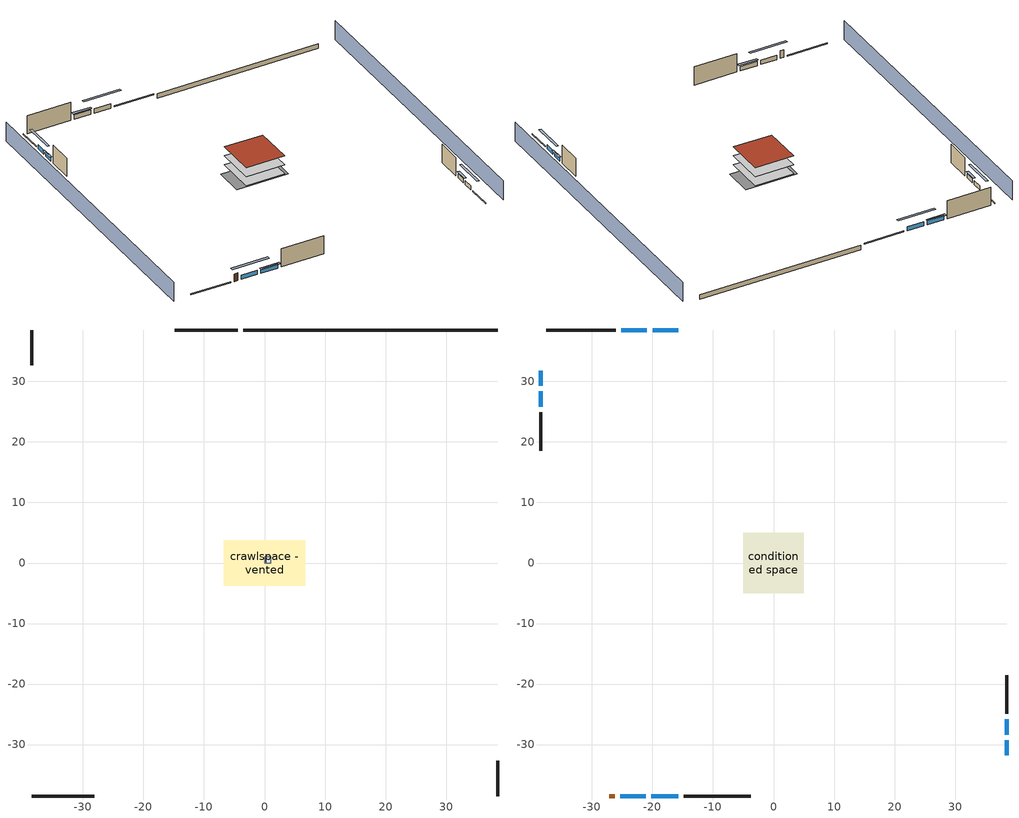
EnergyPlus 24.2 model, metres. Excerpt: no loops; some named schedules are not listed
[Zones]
crawlspace - vented
 floor foundation (Slab1 construction): -6.75,-3.75 -6.75,3.75 6.75,3.75 6.75,-3.75 z-0.91
 wall outside (RimJoist1 construction): -4.41,38.51 -14.8,38.51 z0.3:0.61
 wall outside (RimJoist2 construction): 38.51,-38.51 38.51,-32.72 z0.3:0.61
 wall outside (RimJoist3 construction): -38.51,-38.51 -28.11,-38.51 z0.3:0.61
 wall outside (RimJoist4 construction): -38.51,38.51 -38.51,32.72 z0.3:0.61
 wall foundation (FoundationWall1 construction): 38.51,38.51 -3.48,38.51 z-0.91:0.3
furnace airloop ret air zone
 floor adiabatic (AdiabaticConst): 0,0 0,1 1,1 1,0 z0
 wall adiabatic (AdiabaticConst): 0,1 0,0 1,0 1,1 0,1 z0:1
 ceiling adiabatic (AdiabaticConst): 1,0 1,1 0,1 0,0 z1
conditioned space
 floor to crawlspace - vented (Floor1 construction): -5.03,-5.03 -5.03,5.03 5.03,5.03 5.03,-5.03 z0.3
 floor adiabatic (AdiabaticFloorConstruction): -5.03,-5.03 -5.03,5.03 5.03,5.03 5.03,-5.03 z2.74
 wall outside (AdiabaticWallConstruction 1): -27.19,-38.51 -26.27,-38.51 z0.3:2.34
 wall outside (AdiabaticWallConstruction): -15.73,38.51 -19.99,38.51 / -20.92,38.51 -25.18,38.51 / -20.21,-38.51 -15.78,-38.51 z0.3:1.46; 38.51,-31.79 38.51,-29.29 / 38.51,-28.36 38.51,-25.86 / -38.51,31.79 -38.51,29.29 / -38.51,28.36 -38.51,25.86 z0.3:1.4; -25.34,-38.51 -21.14,-38.51 z0.3:1.43
 wall outside (Wall1 construction): -26.11,38.51 -37.58,38.51 z0.3:5.18
 wall outside (Wall2 construction): 38.51,-24.93 38.51,-18.56 z0.3:5.18
 wall outside (Wall3 construction): -14.85,-38.51 -3.76,-38.51 z0.3:5.18
 wall outside (Wall4 construction): -38.51,24.93 -38.51,18.56 z0.3:5.18
 window (WindowConstruction): -15.73,38.51 -19.99,38.51 z0.3:1.46
 window (WindowConstruction 1): -20.92,38.51 -25.18,38.51 z0.3:1.46
 window (WindowConstruction 2): 38.51,-31.79 38.51,-29.29 z0.3:1.4
 window (WindowConstruction 3): 38.51,-28.36 38.51,-25.86 z0.3:1.4
 window (WindowConstruction 4): -25.34,-38.51 -21.14,-38.51 z0.3:1.43
 window (WindowConstruction 5): -20.21,-38.51 -15.78,-38.51 z0.3:1.46
 window (WindowConstruction 6): -38.51,31.79 -38.51,29.29 z0.3:1.4
 window (WindowConstruction 7): -38.51,28.36 -38.51,25.86 z0.3:1.4
 door (Door): -27.19,-38.51 -26.27,-38.51 z0.3:2.34
 ceiling adiabatic (AdiabaticFloorConstruction): 5.03,-5.03 5.03,5.03 -5.03,5.03 -5.03,-5.03 z2.74
 roof outside (Roof1 construction): -5.03,5.03 -5.03,-5.03 5.03,-5.03 5.03,5.03 z5.18
shading: -43.08,38.51 -43.08,-38.51 / 43.08,-38.51 43.08,38.51 z0:5.18; -22.73,38.51 -12.99,38.51 -12.99,39.12 -22.73,39.12 z4.21; -25.48,38.51 -20.61,38.51 -20.61,39.12 -25.48,39.12 z1.77; 38.51,-26.55 38.51,-34.53 39.12,-34.53 39.12,-26.55 z4.15; 38.51,-25.56 38.51,-28.67 39.12,-28.67 39.12,-25.56 z1.71; -18.4,-38.51 -28.09,-38.51 -28.09,-39.12 -18.4,-39.12 z4.18; -15.47,-38.51 -20.52,-38.51 -20.52,-39.12 -15.47,-39.12 z1.77; -38.51,26.55 -38.51,34.53 -39.12,34.53 -39.12,26.55 z4.15; -38.51,25.56 -38.51,28.67 -39.12,28.67 -39.12,25.56 z1.71
[Building]
Building 1: Terrain=Suburbs
[Site:Location]
Portland Intl Arpt_OR: Latitude {deg}=45.59; Longitude {deg}=-122.6; Time Zone {hr}=-8; Elevation {m}=33; Keep Site Location Information=Yes
[Site:GroundTemperature:Shallow]
10.2558, 8.96328, 8.85977, 9.47314, 11.9355, 14.3863, 16.5111, 17.8571, 17.9714, 16.8767, 14.8061, 12.4304
[Site:WaterMainsTemperature]
Calculation Method=Schedule; Temperature Schedule=mains temperature schedule
[Material] Roughness=Rough; Thermal Absorptance=0.9
Name | Thickness {m} | Conductivity {W/m-K} | Density {kg/m3} | Specific Heat {J/kg-K} | Solar Absorptance | Visible Absorptance
asphalt or fiberglass shingles | 0.00635 | 0.162714 | 1121.4 | 1465.45 | 0.85 | 0.85
concrete 8.0 in. | 0.2032 | 1.803125 | 2242.8 | 837.4 | 0.7 | 0.7
door material | 0.04445 | 0.0612267 | 512.64 | 1214.23 | 0.7 | 0.7
floor covering | 0.0127 | 0.0433444 | 54.468 | 1339.84 | 0.6 | 0.6
floor rigid ins; wall rigid ins | 0.512978 | 0.029427 | 32.04 | 1214.23 | 0.7 | 0.7
floor stud and cavity | 0.1397 | 0.923637 | 92.3553 | 1139.71 | 0.7 | 0.7
floor stud and cavity 1 | 0.1397 | 1.75129 | 37.0049 | 1207.88 | 0.7 | 0.7
furniture material conditioned space 1 | 0.1524 | 0.115458 | 640.8 | 1214.23 | 0.6 | 0.6
gypsum board | 0.0127 | 0.160291 | 801 | 837.4 | 0.6 | 0.6
osb sheathing 0.5 in. | 0.0127 | 0.115458 | 512.64 | 1214.23 | 0.7 | 0.7
osb sheathing 0.75 in. | 0.01905 | 0.115458 | 512.64 | 1214.23 | 0.7 | 0.7
rim joist stud and cavity | 0.0508 | 0.178688 | 50.32683 | 1063.81 | 0.6 | 0.6
roof rigid ins | 0.103632 | 0.029427 | 32.04 | 1214.23 | 0.7 | 0.7
roof stud and cavity | 0.2032 | 0.161866 | 78.34581 | 1123.46 | 0.7 | 0.7
soil 0.5 in. | 0.0127 | 2.9427 | 1842.3 | 418.7 | 0.7 | 0.7
wall stud and cavity | 0.1397 | 0.550994 | 139.0536 | 1170.24 | 0.7 | 0.7
wall stud and cavity 1 | 0.0889 | 0.380278 | 52.3479 | 1209.89 | 0.7 | 0.7
wall stud and cavity 2 | 0.0889 | 0.391764 | 83.0341 | 1211.67 | 0.7 | 0.7
wood siding | 0.0254 | 0.102417 | 544.68 | 1172.36 | 0.85 | 0.85
wood siding 1; wood siding 2 | 0.0254 | 0.102417 | 544.68 | 1172.36 | 0.7 | 0.7
[Material:NoMass]
Adiabatic: Roughness=Rough; Thermal Resistance {m2-K/W}=176.1; Thermal Absorptance=0.9; Solar Absorptance=0.7; Visible Absorptance=0.7
[WindowMaterial:SimpleGlazingSystem]
WindowMaterial: U-Factor {W/m2-K}=2.15764; Solar Heat Gain Coefficient=0.44
[Construction]
AdiabaticConst: Adiabatic
AdiabaticFloorConstruction: floor stud and cavity 1, floor rigid ins, osb sheathing 0.75 in., floor covering
AdiabaticWallConstruction: wood siding 1, wall rigid ins, wall stud and cavity 1, gypsum board
AdiabaticWallConstruction 1: wood siding 2, wall rigid ins, wall stud and cavity 1, gypsum board
Door: door material
Floor1 construction: floor stud and cavity, osb sheathing 0.75 in., floor covering
FoundationWall1 construction: concrete 8.0 in.
furniture construction conditioned space 1: furniture material conditioned space 1
PartitionWallConstruction: gypsum board, wall stud and cavity 2, gypsum board
RimJoist1 construction; RimJoist2 construction; RimJoist3 construction; RimJoist4 construction: wood siding, rim joist stud and cavity
Roof1 construction: asphalt or fiberglass shingles, roof rigid ins, osb sheathing 0.75 in., roof stud and cavity, gypsum board
Slab1 construction: soil 0.5 in.
Wall1 construction; Wall2 construction; Wall3 construction; Wall4 construction: wood siding, osb sheathing 0.5 in., wall stud and cavity, gypsum board
WindowConstruction; WindowConstruction 1; WindowConstruction 2; WindowConstruction 3; WindowConstruction 4; WindowConstruction 5; WindowConstruction 6; WindowConstruction 7: WindowMaterial
[Zone] Multiplier=1
Name | Volume {m3} | Part of Total Floor Area
conditioned space | 493.619 | Yes
crawlspace - vented | 123.405 | Yes
furnace airloop ret air zone | 1 | No
[Space]
Name | Zone | Volume {m3} | Space Type
conditioned space 1 | conditioned space | 493.619
crawlspace - vented 1 | crawlspace - vented | 123.405
furnace airloop ret air space | furnace airloop ret air zone |  | Plenum Space Type
[SurfaceProperty:IncidentSolarMultiplier] Incident Solar Multiplier=1; Incident Solar Multiplier Schedule=trans schedule winter=0.85 summer=0.7
Window1; Window2; Window3; Window4; Window5; Window6; Window7; Window8
[InternalMass] Zone or ZoneList=conditioned space; Space or SpaceList=conditioned space 1
Name | Construction | Surface Area {m2}
furniture mass conditioned space 1 | furniture construction conditioned space 1 | 80.97429
partition wall mass | PartitionWallConstruction | 202.436
[Lights]
interior lighting: Zone or ZoneList or Space or SpaceList=conditioned space 1; Schedule=lighting_interior; Design Level Calculation Method=LightingLevel; Lighting Level {W}=334.558; Return Air Fraction=0; Fraction Radiant=0.6; Fraction Visible=0.2; Fraction Replaceable=1
[People]
occupants: Zone or ZoneList or Space or SpaceList=conditioned space 1; Number of People Schedule=occupants; Number of People Calculation Method=People; Number of People=3; Fraction Radiant=0.314171; Sensible Heat Fraction=0.56303; Activity Level Schedule=occupants activity schedule; Carbon Dioxide Generation Rate {m3/s-W}=0; Enable ASHRAE 55 Comfort Warnings=No; Mean Radiant Temperature Calculation Type=EnclosureAveraged
[ElectricEquipment] Zone or ZoneList or Space or SpaceList=conditioned space 1; Design Level Calculation Method=EquipmentLevel
Name | Schedule | Design Level {W} | Fraction Latent | Fraction Radiant | Fraction Lost
ceiling fan | ceiling_fan | 17.5424 | 0 | 0.558 | 0
clothes dryer | clothes_dryer | 4001.46 | 0.015 | 0.081 | 0.85
clothes washer | clothes_washer | 252.237 | 0.03 | 0.162 | 0.7
cooking range | cooking_range | 1101.52 | 0.08 | 0.432 | 0.2
dishwasher | dishwasher | 486.889 | 0.3 | 0.18 | 0.4
freezer | freezer schedule | 194.914 | 0 | 0.6 | 0
fridge | fridge schedule | 43.7215 | 0 | 0.6 | 0
mech vent bath fan 0 | mech vent bath fan 0 schedule | 30 | 0 | 0 | 1
mech vent house fan | mech vent house fan schedule | 0 | 0 | 0 | 1
mech vent house fan cfis | mech vent house fan cfis schedule | 0 | 0 | 0 | 0
mech vent range fan 0 | mech vent range fan 0 schedule | 30 | 0 | 0 | 1
misc permanent spa heater | misc permanent spa heater schedule | 432.147 | 0 | 0 | 1
misc permanent spa pump | misc permanent spa pump schedule | 451.92 | 0 | 0 | 1
misc plug loads | plug_loads_other | 396.361 | 0.021 | 0.558 | 0.049
misc tv | plug_loads_tv | 584.421 | 0 | 0.6 | 0
whole house fan | Always On Discrete | 0 | 0 | 0 | 1
[OtherEquipment] Design Level Calculation Method=EquipmentLevel
Name | Fuel Type | Zone or ZoneList or Space or SpaceList | Schedule | Design Level {W} | Fraction Latent | Fraction Radiant | Fraction Lost
clothes dryer 1 | Electricity | conditioned space 1 | clothes_dryer | 0 | 0.015 | 0.081 | 0.85
cooking range 1 | Electricity | conditioned space 1 | cooking_range | 0 | 0.08 | 0.432 | 0.2
furnace airloop_0 SupCondToLv; furnace airloop_0 SupSensLkToCond; mech vent house fan sensible load; water heater sens | None | conditioned space 1 | Always On Discrete | 0 | 0 | 0 | 0
furnace airloop_0 SupLatLkToCond; mech vent house fan latent load; water heater lat | None | conditioned space 1 | Always On Discrete | 0 | 1 | 0 | 0
general water use latent | None | conditioned space 1 | general water use schedule | 62.594 | 1 | 0 | 0
general water use sensible | None | conditioned space 1 | general water use schedule | -61.6891 | 0 | 0.6 | 0
water heater energy adjustment1 | Electricity | conditioned space 1 | Always On Discrete | 0.01 | 0 | 0 | 1
furnace airloop_0 RetCondToDZ; furnace airloop_0 SupCondToDZ; furnace airloop_0 SupSensLkToDZ | None | crawlspace - vented 1 | Always On Discrete | 0 | 0 | 0 | 0
furnace airloop_0 SupLatLkToDZ | None | crawlspace - vented 1 | Always On Discrete | 0 | 1 | 0 | 0
furnace airloop_0 RetCondToRP; furnace airloop_0 RetSensLkToRP | None | furnace airloop ret air space | Always On Discrete | 0 | 0 | 0 | 0
furnace airloop_0 RetLatLkToRP | None | furnace airloop ret air space | Always On Discrete | 0 | 1 | 0 | 0
[ZoneInfiltration:DesignFlowRate] Schedule=Always On Discrete
Name | Zone or ZoneList or Space or SpaceList | Design Flow Rate Calculation Method | Design Flow Rate {m3/s} | Air Changes per Hour {1/hr} | Constant Term Coefficient | Temperature Term Coefficient | Velocity Term Coefficient | Velocity Squared Term Coefficient
infil flow; natural vent flow; whole house fan flow | conditioned space 1 | Flow/Zone | 0
crawlspace_vented 1 duct leakage imbalance infil flow | crawlspace - vented 1 | Flow/Zone | 0
infil crawlspace - vented 1 | crawlspace - vented 1 | AirChanges/Hour |  | 2.6013 | 1 | 0 | 0 | 0
[ZoneMixing] Schedule=Always On Continuous; Design Flow Rate Calculation Method=Flow/Zone; Design Flow Rate {m3/s}=0
Name | Zone or Space | Source Zone or Space
furnace airloop_0 ZoneMixDZToCond mix | conditioned space | crawlspace - vented
furnace airloop_0 ZoneMixCondToDZ mix | crawlspace - vented | conditioned space
[SurfaceProperty:ExposedFoundationPerimeter]
Slab1: Exposed Perimeter Calculation Method=TotalExposedPerimeter; Total Exposed Perimeter {m}=41.9862
[SpaceList]
Plenum Space Type: furnace airloop ret air space
[AvailabilityManager:Scheduled] Schedule=Always On Discrete
furnace airloop Availability Manager; room ac airloop Availability Manager
[AirLoopHVAC:ReturnPlenum]
Air Loop HVAC Return Plenum 1: Zone=furnace airloop ret air zone
[WaterUse:Equipment]
dishwasher: Peak Flow Rate {m3/s}=5.27692e-06; Flow Rate Fraction Schedule=hot_water_dishwasher
[Foundation:Kiva]
Foundation Kiva 1: Initial Indoor Air Temperature {C}=8.36103; Wall Height Above Grade {m}=0.3048; Wall Depth Below Slab {m}=0.2032
[Foundation:Kiva:Settings]
Soil Conductivity {W/m-K}=2.9427; Soil Density {kg/m3}=1842.3; Soil Specific Heat {J/kg-K}=418.7; Ground Solar Absorptivity=0.9; Ground Thermal Absorptivity=0.9; Ground Surface Roughness {m}=0.03; Far-Field Width {m}=40; Deep-Ground Boundary Condition=ZeroFlux; Deep-Ground Depth {m}=40; Minimum Cell Dimension {m}=0.2; Maximum Cell Growth Coefficient=3; Simulation Timestep=Timestep
[Exterior:Lights]
exterior lighting: Schedule=exterior lighting schedule; Design Level {W}=8.01452
[EnergyManagementSystem:GlobalVariable]
furnace_airloop_0_DuctImbalLkExhFanEquivCond
furnace_airloop_0_DuctImbalLkExhFanEquivDZ
furnace_airloop_0_DuctImbalLkSupFanEquivCond
furnace_airloop_0_DuctImbalLkSupFanEquivDZ
furnace_airloop_0_DZ_T
furnace_airloop_0_DZ_W
furnace_airloop_0_RetCondToDZ
furnace_airloop_0_RetCondToRP
furnace_airloop_0_RetLatLkToRP
furnace_airloop_0_RetSensLkToRP
furnace_airloop_0_SupCondToDZ
furnace_airloop_0_SupCondToLv
furnace_airloop_0_SupLatLkToCond
furnace_airloop_0_SupLatLkToDZ
furnace_airloop_0_SupSensLkToCond
furnace_airloop_0_SupSensLkToDZ
furnace_airloop_0_ZoneMixCondToDZ
furnace_airloop_0_ZoneMixDZToCond
furnace_airloop_AH_MFR
furnace_airloop_AH_Tout
furnace_airloop_AH_VFR
furnace_airloop_AH_Wout
furnace_airloop_Fan_RTF
furnace_airloop_RA_T
furnace_airloop_Ra_W
infil_program_Qfan
infil_program_Qinf
natural_vent_program_Qnv
natural_vent_program_Qwhf
room_ac_airloop_Fan_RTF
[EnergyManagementSystem:Sensor]
Name | Output:Variable or Output:Meter Index Key | Output:Variable or Output:Meter
airflow_gain | infil flow | Infiltration Sensible Heat Gain Energy
airflow_gain_1 | natural vent flow | Infiltration Sensible Heat Gain Energy
airflow_gain_2 | whole house fan flow | Infiltration Sensible Heat Gain Energy
airflow_loss | infil flow | Infiltration Sensible Heat Loss Energy
airflow_loss_1 | natural vent flow | Infiltration Sensible Heat Loss Energy
airflow_loss_2 | whole house fan flow | Infiltration Sensible Heat Loss Energy
clg_load_cond |  | Cooling:EnergyTransfer:Zone:CONDITIONED SPACE
clg_load_duct |  | Cooling:EnergyTransfer:Zone:FURNACE AIRLOOP RET AIR ZONE
clg_sp_s; clg_sp_s_1 | cooling setpoint | Schedule Value
clothes_dryer_exhaust_0_sch_s | clothes_dryer | Schedule Value
cool_season | cooling season schedule | Schedule Value
ducts_conv | furnace airloop_0 RetCondToRP | Other Equipment Convective Heating Energy
ducts_conv_1 | furnace airloop_0 RetLatLkToRP | Other Equipment Convective Heating Energy
ducts_conv_2 | furnace airloop_0 RetSensLkToRP | Other Equipment Convective Heating Energy
ducts_conv_3 | furnace airloop_0 SupCondToLv | Other Equipment Convective Heating Energy
ducts_conv_4 | furnace airloop_0 SupLatLkToCond | Other Equipment Convective Heating Energy
ducts_conv_5 | furnace airloop_0 SupSensLkToCond | Other Equipment Convective Heating Energy
ducts_rad | furnace airloop_0 RetCondToRP | Other Equipment Radiant Heating Energy
ducts_rad_1 | furnace airloop_0 RetLatLkToRP | Other Equipment Radiant Heating Energy
ducts_rad_2 | furnace airloop_0 RetSensLkToRP | Other Equipment Radiant Heating Energy
ducts_rad_3 | furnace airloop_0 SupCondToLv | Other Equipment Radiant Heating Energy
ducts_rad_4 | furnace airloop_0 SupLatLkToCond | Other Equipment Radiant Heating Energy
ducts_rad_5 | furnace airloop_0 SupSensLkToCond | Other Equipment Radiant Heating Energy
furnace_airloop_0_DZ_T_s | crawlspace - vented | Zone Air Temperature
furnace_airloop_0_DZ_W_s | crawlspace - vented | Zone Mean Air Humidity Ratio
furnace_airloop_AH_MFR_s | Node 14 | System Node Mass Flow Rate
furnace_airloop_AH_Tout_s | Node 14 | System Node Temperature
furnace_airloop_AH_VFR_s | Node 14 | System Node Current Density Volume Flow Rate
furnace_airloop_AH_Wout_s | Node 14 | System Node Humidity Ratio
furnace_airloop_RA_T_s | Node 17 | System Node Temperature
furnace_airloop_Ra_W_s | Node 17 | System Node Humidity Ratio
htg_load_cond |  | Heating:EnergyTransfer:Zone:CONDITIONED SPACE
htg_load_duct |  | Heating:EnergyTransfer:Zone:FURNACE AIRLOOP RET AIR ZONE
htg_sp_s; htg_sp_s_1 | heating setpoint | Schedule Value
ig_ee_conv | ceiling fan | Electric Equipment Convective Heating Energy
ig_ee_conv_1 | clothes dryer | Electric Equipment Convective Heating Energy
ig_ee_conv_10 | misc tv | Electric Equipment Convective Heating Energy
ig_ee_conv_11 | whole house fan | Electric Equipment Convective Heating Energy
ig_ee_conv_3 | cooking range | Electric Equipment Convective Heating Energy
ig_ee_conv_4 | dishwasher | Electric Equipment Convective Heating Energy
ig_ee_conv_5 | freezer | Electric Equipment Convective Heating Energy
ig_ee_conv_6 | fridge | Electric Equipment Convective Heating Energy
ig_ee_conv_7 | misc permanent spa heater | Electric Equipment Convective Heating Energy
ig_ee_conv_8 | misc permanent spa pump | Electric Equipment Convective Heating Energy
ig_ee_conv_9 | misc plug loads | Electric Equipment Convective Heating Energy
ig_ee_rad | ceiling fan | Electric Equipment Radiant Heating Energy
ig_ee_rad_1 | clothes dryer | Electric Equipment Radiant Heating Energy
ig_ee_rad_10 | misc tv | Electric Equipment Radiant Heating Energy
ig_ee_rad_11 | whole house fan | Electric Equipment Radiant Heating Energy
ig_ee_rad_3 | cooking range | Electric Equipment Radiant Heating Energy
ig_ee_rad_4 | dishwasher | Electric Equipment Radiant Heating Energy
ig_ee_rad_5 | freezer | Electric Equipment Radiant Heating Energy
ig_ee_rad_6 | fridge | Electric Equipment Radiant Heating Energy
ig_ee_rad_7 | misc permanent spa heater | Electric Equipment Radiant Heating Energy
ig_ee_rad_8 | misc permanent spa pump | Electric Equipment Radiant Heating Energy
ig_ee_rad_9 | misc plug loads | Electric Equipment Radiant Heating Energy
ig_lgt_conv | interior lighting | Lights Convective Heating Energy
ig_lgt_rad | interior lighting | Lights Radiant Heating Energy
ig_lgt_vis | interior lighting | Lights Visible Radiation Heating Energy
ig_oe_conv | clothes dryer 1 | Other Equipment Convective Heating Energy
ig_oe_conv_1 | cooking range 1 | Other Equipment Convective Heating Energy
ig_oe_conv_2 | general water use latent | Other Equipment Convective Heating Energy
ig_oe_conv_3 | general water use sensible | Other Equipment Convective Heating Energy
ig_oe_conv_4 | water heater energy adjustment1 | Other Equipment Convective Heating Energy
ig_oe_conv_5 | water heater lat | Other Equipment Convective Heating Energy
ig_oe_conv_6 | water heater sens | Other Equipment Convective Heating Energy
ig_oe_rad | clothes dryer 1 | Other Equipment Radiant Heating Energy
ig_oe_rad_1 | cooking range 1 | Other Equipment Radiant Heating Energy
ig_oe_rad_2 | general water use latent | Other Equipment Radiant Heating Energy
ig_oe_rad_3 | general water use sensible | Other Equipment Radiant Heating Energy
ig_oe_rad_4 | water heater energy adjustment1 | Other Equipment Radiant Heating Energy
ig_oe_rad_5 | water heater lat | Other Equipment Radiant Heating Energy
ig_oe_rad_6 | water heater sens | Other Equipment Radiant Heating Energy
ig_ppl_conv | occupants | People Convective Heating Energy
ig_ppl_rad | occupants | People Radiant Heating Energy
im_conv | furniture mass conditioned space 1 | Surface Inside Face Convection Heat Gain Energy
im_conv_1 | partition wall mass | Surface Inside Face Convection Heat Gain Energy
im_ig | furniture mass conditioned space 1 | Surface Inside Face Internal Gains Radiation Heat Gain Energy
im_ig_1 | partition wall mass | Surface Inside Face Internal Gains Radiation Heat Gain Energy
im_lgt | furniture mass conditioned space 1 | Surface Inside Face Lights Radiation Heat Gain Energy
im_lgt_1 | partition wall mass | Surface Inside Face Lights Radiation Heat Gain Energy
im_sol | furniture mass conditioned space 1 | Surface Inside Face Solar Radiation Heat Gain Energy
im_sol_1 | partition wall mass | Surface Inside Face Solar Radiation Heat Gain Energy
im_surf | furniture mass conditioned space 1 | Surface Inside Face Net Surface Thermal Radiation Heat Gain Energy
im_surf_1 | partition wall mass | Surface Inside Face Net Surface Thermal Radiation Heat Gain Energy
mech_vent_bath_fan_0_sch_s | mech vent bath fan 0 schedule | Schedule Value
mech_vent_range_fan_0_sch_s | mech vent range fan 0 schedule | Schedule Value
mv_conv | mech vent bath fan 0 | Electric Equipment Convective Heating Energy
mv_conv_1 | mech vent house fan | Electric Equipment Convective Heating Energy
mv_conv_2 | mech vent house fan cfis | Electric Equipment Convective Heating Energy
mv_conv_3 | mech vent range fan 0 | Electric Equipment Convective Heating Energy
mv_conv_4 | mech vent house fan latent load | Other Equipment Convective Heating Energy
mv_conv_5 | mech vent house fan sensible load | Other Equipment Convective Heating Energy
mv_rad | mech vent bath fan 0 | Electric Equipment Radiant Heating Energy
mv_rad_1 | mech vent house fan | Electric Equipment Radiant Heating Energy
mv_rad_2 | mech vent house fan cfis | Electric Equipment Radiant Heating Energy
mv_rad_3 | mech vent range fan 0 | Electric Equipment Radiant Heating Energy
mv_rad_4 | mech vent house fan latent load | Other Equipment Radiant Heating Energy
mv_rad_5 | mech vent house fan sensible load | Other Equipment Radiant Heating Energy
natural_vent_s | natural vent schedule | Schedule Value
out_pb_s |  | Site Outdoor Air Barometric Pressure
out_wt_s |  | Site Outdoor Air Humidity Ratio
site_vw_s |  | Site Wind Speed
ss_back_out | Window1 | Surface Window Shortwave from Zone Back Out Window Heat Transfer Rate
ss_back_out_1 | Window2 | Surface Window Shortwave from Zone Back Out Window Heat Transfer Rate
ss_back_out_2 | Window3 | Surface Window Shortwave from Zone Back Out Window Heat Transfer Rate
ss_back_out_3 | Window4 | Surface Window Shortwave from Zone Back Out Window Heat Transfer Rate
ss_back_out_4 | Window5 | Surface Window Shortwave from Zone Back Out Window Heat Transfer Rate
ss_back_out_5 | Window6 | Surface Window Shortwave from Zone Back Out Window Heat Transfer Rate
ss_back_out_6 | Window7 | Surface Window Shortwave from Zone Back Out Window Heat Transfer Rate
ss_back_out_7 | Window8 | Surface Window Shortwave from Zone Back Out Window Heat Transfer Rate
ss_conv | Door1 | Surface Inside Face Convection Heat Gain Energy
ss_conv_1 | Window1 | Surface Inside Face Convection Heat Gain Energy
ss_conv_2 | Window2 | Surface Inside Face Convection Heat Gain Energy
ss_conv_3 | Window3 | Surface Inside Face Convection Heat Gain Energy
ss_conv_4 | Window4 | Surface Inside Face Convection Heat Gain Energy
ss_conv_5 | Window5 | Surface Inside Face Convection Heat Gain Energy
ss_conv_6 | Window6 | Surface Inside Face Convection Heat Gain Energy
ss_conv_7 | Window7 | Surface Inside Face Convection Heat Gain Energy
ss_conv_8 | Window8 | Surface Inside Face Convection Heat Gain Energy
ss_ig | Door1 | Surface Inside Face Internal Gains Radiation Heat Gain Energy
ss_ig_1 | Window1 | Surface Inside Face Internal Gains Radiation Heat Gain Energy
ss_ig_2 | Window2 | Surface Inside Face Internal Gains Radiation Heat Gain Energy
ss_ig_3 | Window3 | Surface Inside Face Internal Gains Radiation Heat Gain Energy
ss_ig_4 | Window4 | Surface Inside Face Internal Gains Radiation Heat Gain Energy
ss_ig_5 | Window5 | Surface Inside Face Internal Gains Radiation Heat Gain Energy
ss_ig_6 | Window6 | Surface Inside Face Internal Gains Radiation Heat Gain Energy
ss_ig_7 | Window7 | Surface Inside Face Internal Gains Radiation Heat Gain Energy
ss_ig_8 | Window8 | Surface Inside Face Internal Gains Radiation Heat Gain Energy
ss_lgt | Door1 | Surface Inside Face Lights Radiation Heat Gain Energy
